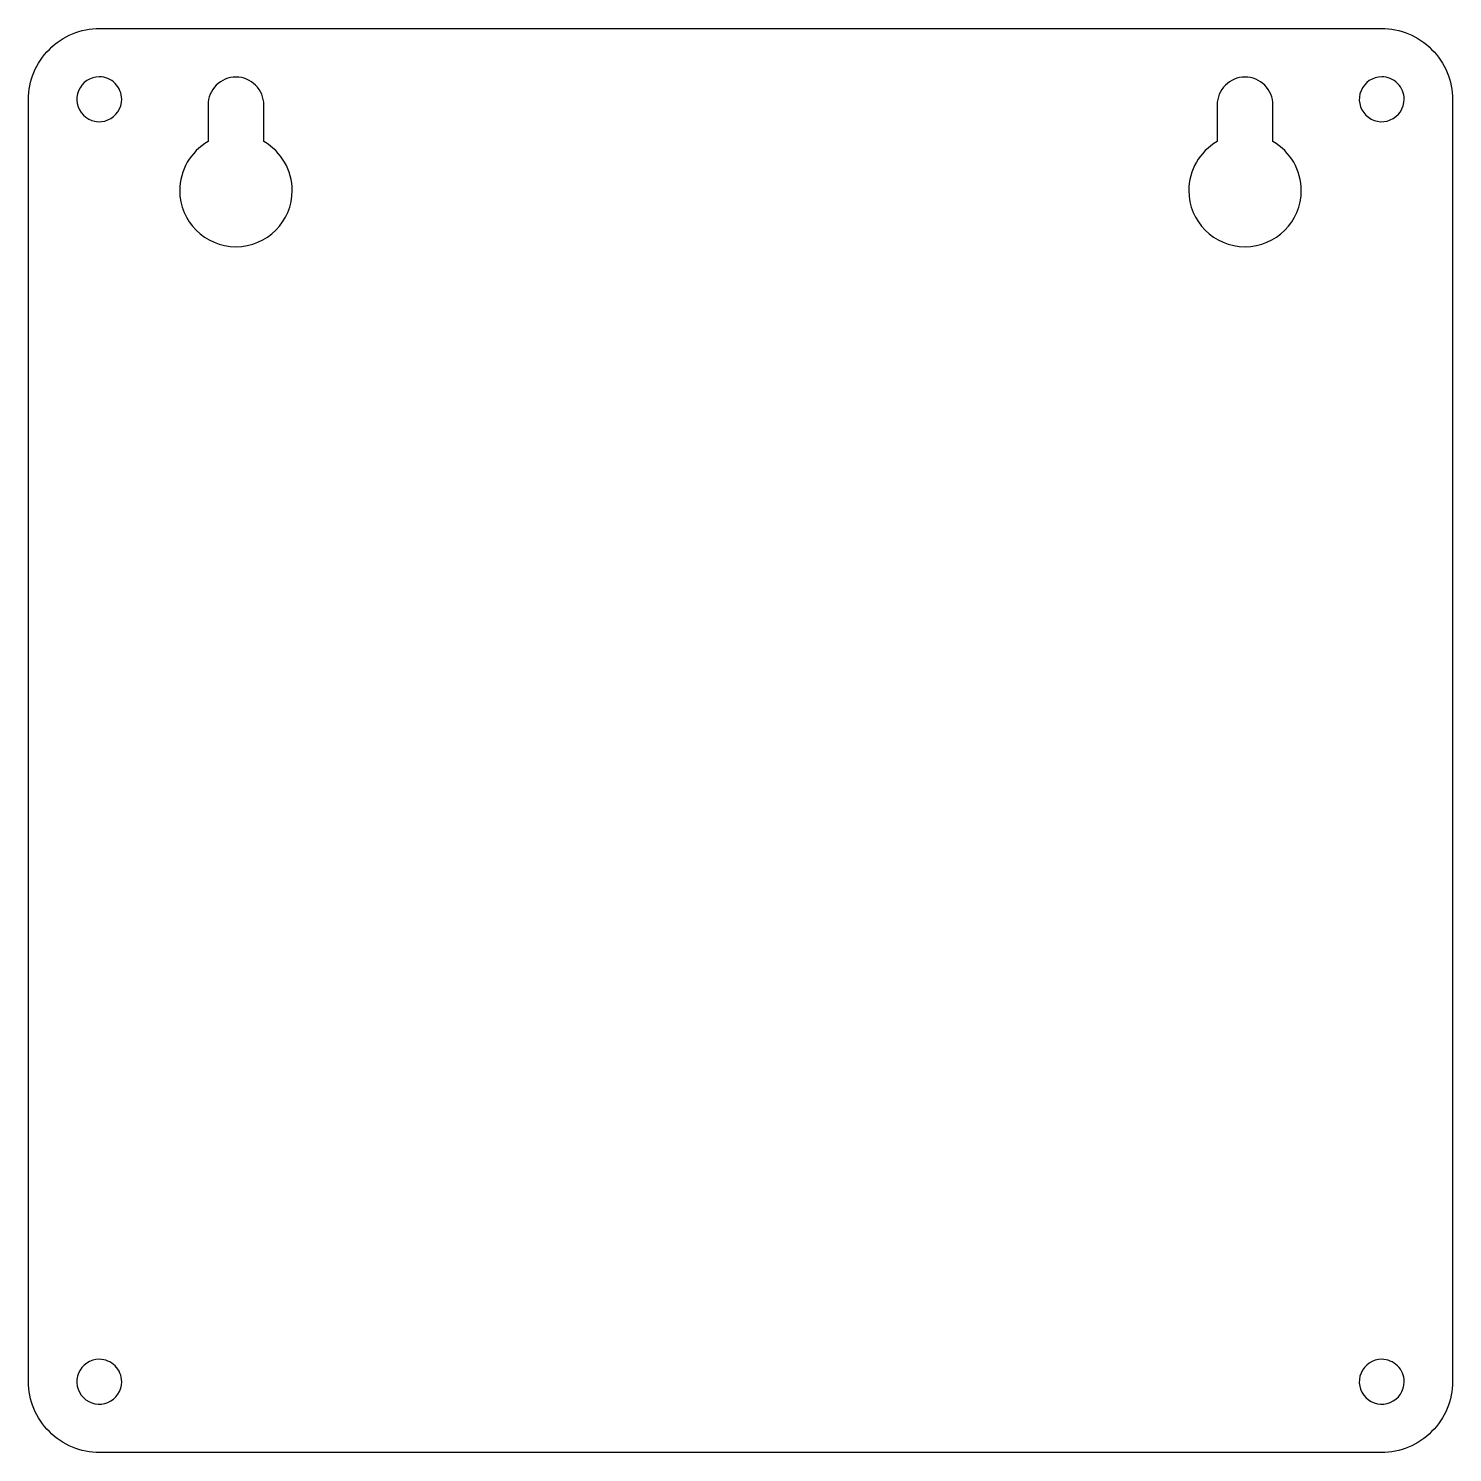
# Model space of a CAD drawing. Extents: x 0 to 100, y 0 to 100.
import ezdxf

# ---------------------------------------------------------------- set-up
doc = ezdxf.new("R2010")
doc.units = 0
doc.layers.add('Laag_1', color=7, linetype='CONTINUOUS')

msp = doc.modelspace()

# ---------------------------------------------------------------- linework, layer by layer
at = {"layer": 'Laag_1', "color": 7}
for points in [[(5.027906, 99.968925), (94.972028, 99.968925)], [(85.40789, 96.556277), (85.40876, 96.556277)], [(0.031011, 5.027908), (0.031011, 94.97203)], [(99.968923, 94.97203), (99.968923, 5.027908)], [(12.635801, 94.557948), (12.633201, 94.557948), (12.633201, 92.026837)], [(16.549758, 92.026837), (16.549758, 94.557948), (16.547158, 94.557948)], [(83.45329, 94.557948), (83.45029, 94.557948), (83.45029, 92.026837)], [(87.36684, 92.026837), (87.36684, 94.557948), (87.36384, 94.557948)], [(94.972028, 0.031013), (5.027906, 0.031013)]]:
    msp.add_lwpolyline(points, dxfattribs=at)
for points in [[(5.027906, 99.968925)], [(4.999965, 96.573092)], [(14.591205, 96.556277)], [(94.99997, 96.573092)], [(4.999965, 6.573079)], [(94.99997, 6.573079)]]:
    msp.add_lwpolyline(points, close=True, dxfattribs=at)
for points in [[(1.494568, 98.505368), (2.431667, 99.442468), (3.702647, 99.968925), (5.027906, 99.968925)], [(94.972028, 99.968925), (96.297287, 99.968925), (97.568267, 99.442468), (98.505366, 98.505368)], [(0.031011, 94.97203), (0.031011, 96.297289), (0.557468, 97.568269), (1.494568, 98.505368)], [(98.505366, 98.505368), (99.442466, 97.568269), (99.968923, 96.297289), (99.968923, 94.97203)], [(4.999965, 96.573092), (4.363698, 96.573092), (3.790082, 96.189814), (3.546593, 95.601979)], [(6.112328, 96.112336), (5.817311, 96.407353), (5.417182, 96.573092), (4.999965, 96.573092)], [(6.573084, 94.999973), (6.573084, 95.41719), (6.407345, 95.817319), (6.112328, 96.112336)], [(13.20779, 95.983289), (12.840871, 95.61637), (12.634757, 95.118709), (12.634801, 94.599808)], [(14.591271, 96.556277), (14.07237, 96.556321), (13.574708, 96.350208), (13.20779, 95.983289)], [(15.974686, 95.983289), (15.607768, 96.350208), (15.110106, 96.556321), (14.591205, 96.556277)], [(16.547675, 94.599808), (16.547719, 95.118709), (16.341605, 95.61637), (15.974686, 95.983289)], [(84.025279, 95.983289), (83.65836, 95.61637), (83.452246, 95.118709), (83.45229, 94.599808)], [(85.40876, 96.556277), (84.889859, 96.556321), (84.392197, 96.350208), (84.025279, 95.983289)], [(86.791371, 95.983289), (86.424453, 96.350208), (85.926791, 96.556321), (85.40789, 96.556277)], [(87.36436, 94.599808), (87.364404, 95.118709), (87.15829, 95.61637), (86.791371, 95.983289)], [(94.99997, 96.573092), (94.363703, 96.573092), (93.790087, 96.189814), (93.546598, 95.601979)], [(96.112333, 96.112336), (95.817316, 96.407353), (95.417187, 96.573092), (94.99997, 96.573092)], [(96.573089, 94.999973), (96.573089, 95.41719), (96.40735, 95.817319), (96.112333, 96.112336)], [(3.546593, 95.601979), (3.303104, 95.014145), (3.437693, 94.337519), (3.887602, 93.88761)], [(5.601971, 93.546601), (6.189806, 93.79009), (6.573084, 94.363706), (6.573084, 94.999973)], [(93.546598, 95.601979), (93.303109, 95.014145), (93.437698, 94.337519), (93.887607, 93.88761)], [(95.601976, 93.546601), (96.189811, 93.79009), (96.573089, 94.363706), (96.573089, 94.999973)], [(12.634801, 94.599808), (12.634985, 94.585851), (12.635318, 94.571897), (12.635801, 94.557948)], [(16.547158, 94.557948), (16.54748, 94.571899), (16.547652, 94.585853), (16.547675, 94.599808)], [(83.45229, 94.599808), (83.452474, 94.585851), (83.452807, 94.571897), (83.45329, 94.557948)], [(87.36384, 94.557948), (87.364163, 94.571899), (87.364336, 94.585853), (87.36436, 94.599808)], [(3.887602, 93.88761), (4.337511, 93.437701), (5.014137, 93.303112), (5.601971, 93.546601)], [(93.887607, 93.88761), (94.337516, 93.437701), (95.014142, 93.303112), (95.601976, 93.546601)], [(12.633201, 92.026837), (11.403128, 91.324174), (10.643869, 90.016277), (10.643659, 88.599656)], [(18.538784, 88.599656), (18.53868, 90.01617), (17.779632, 91.324042), (16.549758, 92.026837)], [(83.45029, 92.026837), (82.220214, 91.324176), (81.460952, 90.016279), (81.46074, 88.599656)], [(89.35587, 88.599656), (89.355765, 90.016171), (88.596716, 91.324043), (87.36684, 92.026837)], [(10.643659, 88.599656), (10.643684, 86.419488), (12.411053, 84.652118), (14.591221, 84.652093)], [(14.591221, 84.652093), (16.77139, 84.652118), (18.538759, 86.419487), (18.538784, 88.599656)], [(81.46074, 88.599656), (81.460765, 86.419485), (83.228139, 84.652114), (85.40831, 84.652093)], [(85.40831, 84.652093), (87.588478, 84.652119), (89.355845, 86.419488), (89.35587, 88.599656)], [(4.999965, 6.573079), (4.363698, 6.573079), (3.790082, 6.189801), (3.546593, 5.601966)], [(6.112328, 6.112323), (5.817311, 6.40734), (5.417182, 6.573079), (4.999965, 6.573079)], [(6.573084, 4.99996), (6.573084, 5.417177), (6.407345, 5.817306), (6.112328, 6.112323)], [(94.99997, 6.573079), (94.363703, 6.573079), (93.790087, 6.189801), (93.546598, 5.601966)], [(96.112333, 6.112323), (95.817316, 6.40734), (95.417187, 6.573079), (94.99997, 6.573079)], [(96.573089, 4.99996), (96.573089, 5.417177), (96.40735, 5.817306), (96.112333, 6.112323)], [(1.494568, 1.49457), (0.557468, 2.431669), (0.031011, 3.702649), (0.031011, 5.027908)], [(3.546593, 5.601966), (3.303104, 5.014132), (3.437693, 4.337506), (3.887602, 3.887597)], [(5.601971, 3.546588), (6.189806, 3.790077), (6.573084, 4.363693), (6.573084, 4.99996)], [(93.546598, 5.601966), (93.303109, 5.014132), (93.437698, 4.337506), (93.887607, 3.887597)], [(95.601976, 3.546588), (96.189811, 3.790077), (96.573089, 4.363693), (96.573089, 4.99996)], [(99.968923, 5.027908), (99.968923, 3.702649), (99.442466, 2.431669), (98.505366, 1.49457)], [(3.887602, 3.887597), (4.337511, 3.437688), (5.014137, 3.303099), (5.601971, 3.546588)], [(93.887607, 3.887597), (94.337516, 3.437688), (95.014142, 3.303099), (95.601976, 3.546588)], [(5.027906, 0.031013), (3.702647, 0.031013), (2.431667, 0.55747), (1.494568, 1.49457)], [(98.505366, 1.49457), (97.568267, 0.55747), (96.297287, 0.031013), (94.972028, 0.031013)]]:
    msp.add_open_spline(points, degree=3, dxfattribs=at)

doc.saveas('drawing.dxf')
